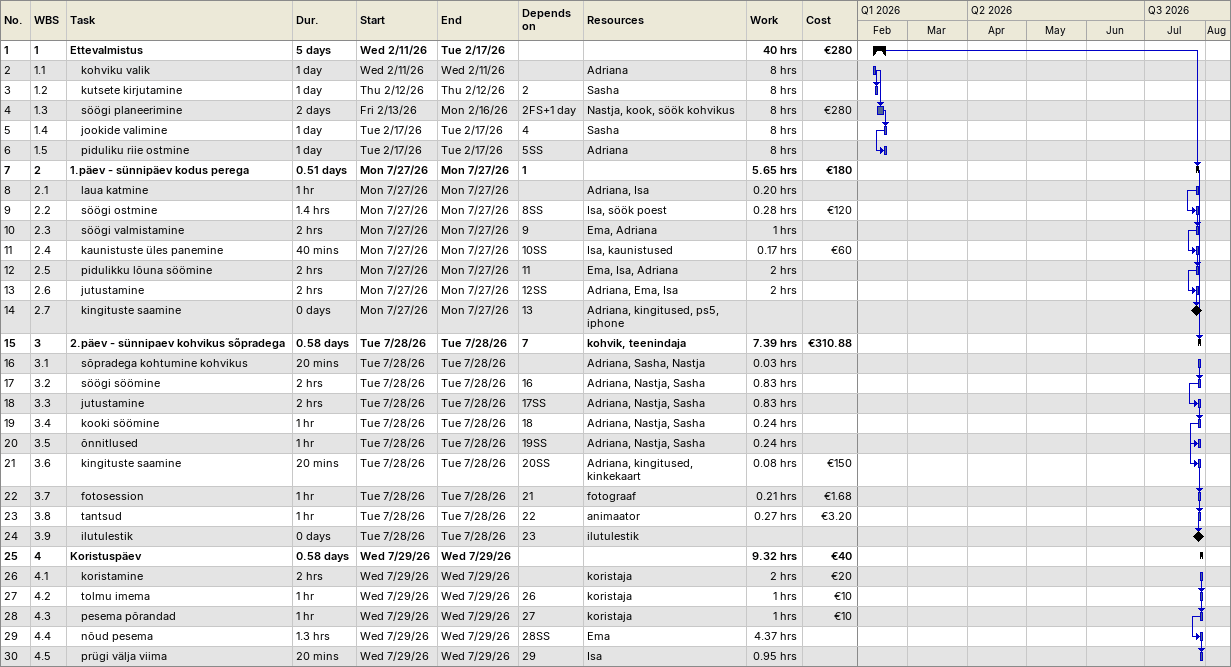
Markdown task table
| ID | WBS | Task | Duration | Start | Finish | Predecessors | Resources | Work (h) | Cost (€) |
|---|---|---|---|---|---|---|---|---|---|
| 1 | 1 | **Ettevalmistus** | 5d | 2026-02-11 | 2026-02-17 |  |  | 40 | 280 |
| 2 | 1.1 | kohviku valik | 1d | 2026-02-11 | 2026-02-11 |  | Adriana | 8 |  |
| 3 | 1.2 | kutsete kirjutamine | 1d | 2026-02-12 | 2026-02-12 | 2 | Sasha | 8 |  |
| 4 | 1.3 | söögi planeerimine | 2d | 2026-02-13 | 2026-02-16 | 2FS+1d | Nastja, kook, söök kohvikus | 8 | 280 |
| 5 | 1.4 | jookide valimine | 1d | 2026-02-17 | 2026-02-17 | 4 | Sasha | 8 |  |
| 6 | 1.5 | piduliku riie ostmine | 1d | 2026-02-17 | 2026-02-17 | 5SS | Adriana | 8 |  |
| 7 | 2 | **1.päev - sünnipäev kodus perega** | 0.51d | 2026-07-27 | 2026-07-27 | 1 |  | 5.65 | 180 |
| 8 | 2.1 | laua katmine | 1h | 2026-07-27 | 2026-07-27 |  | Adriana, Isa | 0.20 |  |
| 9 | 2.2 | söögi ostmine | 1.4h | 2026-07-27 | 2026-07-27 | 8SS | Isa, söök poest | 0.28 | 120 |
| 10 | 2.3 | söögi valmistamine | 2h | 2026-07-27 | 2026-07-27 | 9 | Ema, Adriana | 1 |  |
| 11 | 2.4 | kaunistuste üles panemine | 40min | 2026-07-27 | 2026-07-27 | 10SS | Isa, kaunistused | 0.17 | 60 |
| 12 | 2.5 | pidulikku lõuna söömine | 2h | 2026-07-27 | 2026-07-27 | 11 | Ema, Isa, Adriana | 2 |  |
| 13 | 2.6 | jutustamine | 2h | 2026-07-27 | 2026-07-27 | 12SS | Adriana, Ema, Isa | 2 |  |
| 14 | 2.7 | kingituste saamine | 0d | 2026-07-27 | 2026-07-27 | 13 | Adriana, kingitused, ps5, iphone |  |  |
| 15 | 3 | **2.päev - sünnipaev kohvikus sõpradega** | 0.58d | 2026-07-28 | 2026-07-28 | 7 | kohvik, teenindaja | 7.39 | 310.88 |
| 16 | 3.1 | sõpradega kohtumine kohvikus | 20min | 2026-07-28 | 2026-07-28 |  | Adriana, Sasha, Nastja | 0.03 |  |
| 17 | 3.2 | söögi söömine | 2h | 2026-07-28 | 2026-07-28 | 16 | Adriana, Nastja, Sasha | 0.83 |  |
| 18 | 3.3 | jutustamine | 2h | 2026-07-28 | 2026-07-28 | 17SS | Adriana, Nastja, Sasha | 0.83 |  |
| 19 | 3.4 | kooki söömine | 1h | 2026-07-28 | 2026-07-28 | 18 | Adriana, Nastja, Sasha | 0.24 |  |
| 20 | 3.5 | õnnitlused | 1h | 2026-07-28 | 2026-07-28 | 19SS | Adriana, Nastja, Sasha | 0.24 |  |
| 21 | 3.6 | kingituste saamine | 20min | 2026-07-28 | 2026-07-28 | 20SS | Adriana, kingitused, kinkekaart | 0.08 | 150 |
| 22 | 3.7 | fotosession | 1h | 2026-07-28 | 2026-07-28 | 21 | fotograaf | 0.21 | 1.68 |
| 23 | 3.8 | tantsud | 1h | 2026-07-28 | 2026-07-28 | 22 | animaator | 0.27 | 3.20 |
| 24 | 3.9 | ilutulestik | 0d | 2026-07-28 | 2026-07-28 | 23 | ilutulestik |  |  |
| 25 | 4 | **Koristuspäev** | 0.58d | 2026-07-29 | 2026-07-29 |  |  | 9.32 | 40 |
| 26 | 4.1 | koristamine | 2h | 2026-07-29 | 2026-07-29 |  | koristaja | 2 | 20 |
| 27 | 4.2 | tolmu imema | 1h | 2026-07-29 | 2026-07-29 | 26 | koristaja | 1 | 10 |
| 28 | 4.3 | pesema põrandad | 1h | 2026-07-29 | 2026-07-29 | 27 | koristaja | 1 | 10 |
| 29 | 4.4 | nõud pesema | 1.3h | 2026-07-29 | 2026-07-29 | 28SS | Ema | 4.37 |  |
| 30 | 4.5 | prügi välja viima | 20min | 2026-07-29 | 2026-07-29 | 29 | Isa | 0.95 |  |
